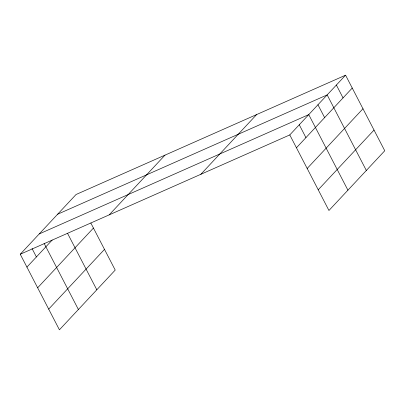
<?xml version="1.0" encoding="UTF-8"?>
<svg xmlns="http://www.w3.org/2000/svg" width="405" height="405" viewBox="0 0 405 405"><rect width="100%" height="100%" fill="white"/><g stroke="black" fill="none" stroke-linecap="round" stroke-linejoin="round"><path stroke-width="0.61" d="M90.836 223.028L115.222 270.074L59.419 329.812L20.25 254.244L76.054 194.511L345.581 75.188L384.75 150.756L328.946 210.489L289.777 134.926L345.581 75.188M26.917 267.103L52.164 240.074M37.64 287.798L93.444 228.061M109.193 214.868L164.997 155.135M48.691 309.116L104.495 249.384M200.834 174.302L256.633 114.564M296.445 147.779L352.244 88.047M307.172 168.475L362.971 108.743M318.224 189.798L374.023 130.061M57.637 214.225L327.164 94.902L366.338 170.47M39.224 233.933L308.752 114.615L347.92 190.178M20.25 254.244L289.777 134.926M336.373 85.045L343.04 97.904M317.96 104.758L324.623 117.617M299.265 124.77L305.932 137.629M67.493 233.234L96.805 289.788M44.15 243.44L78.393 309.501M32.056 248.564L36.399 256.947"/></g></svg>
